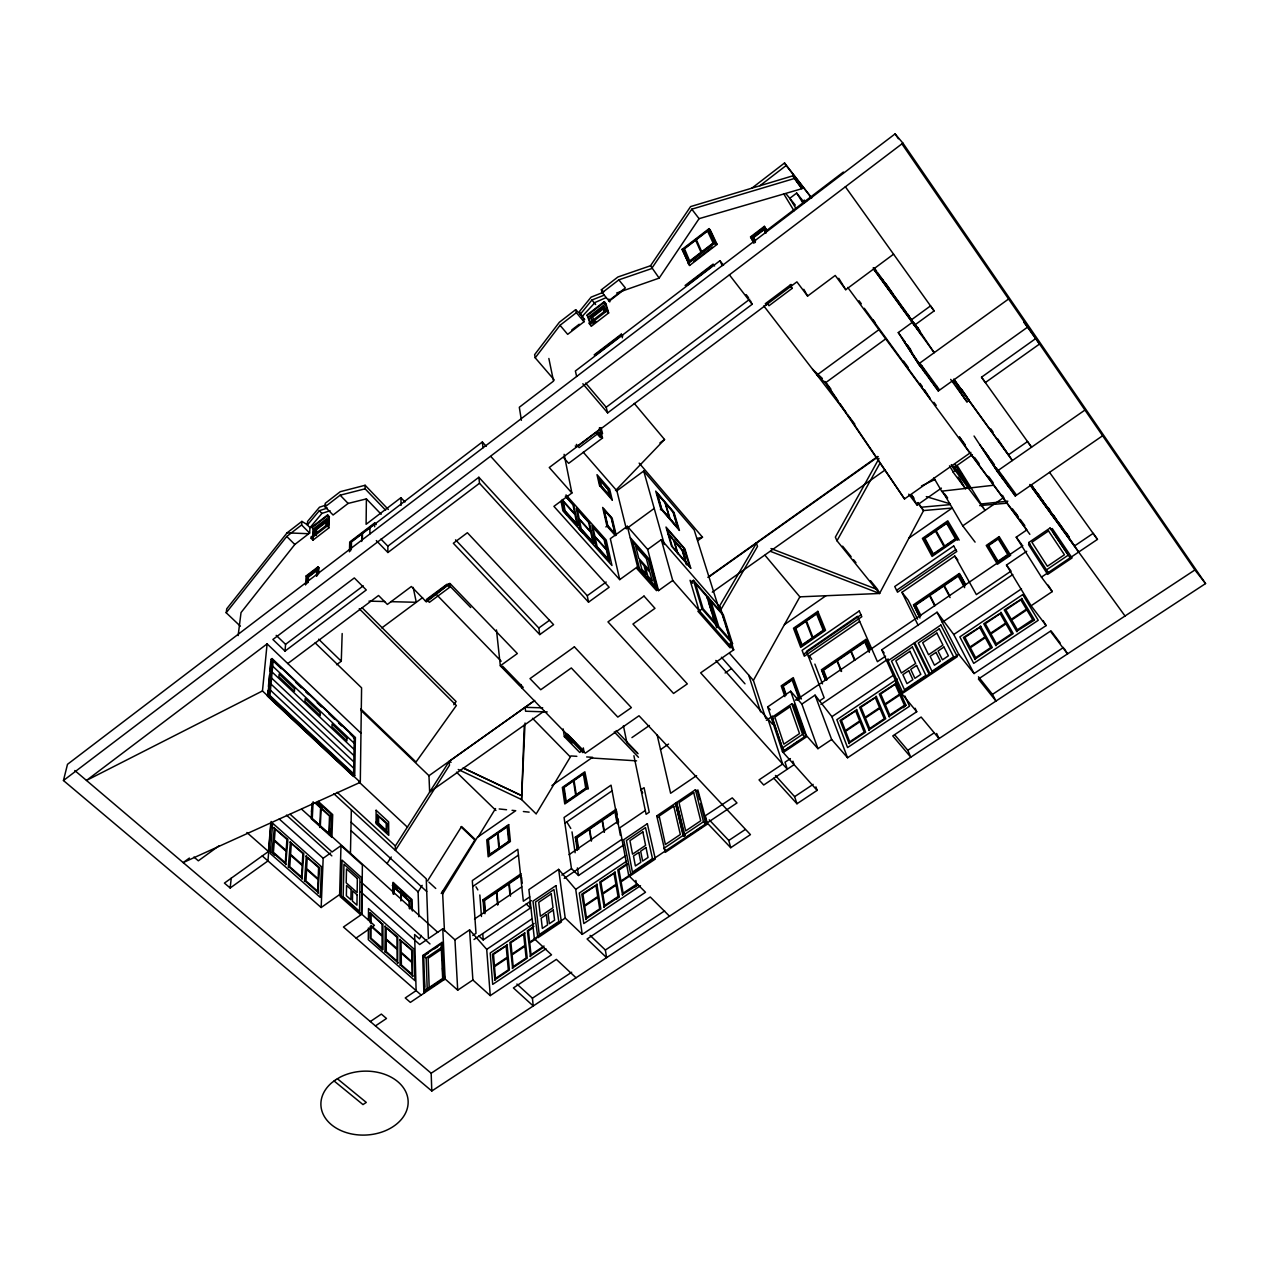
<?xml version="1.0" encoding="UTF-8"?>
<svg xmlns="http://www.w3.org/2000/svg" width="1269" height="1269" viewBox="0 0 1269 1269"><rect width="100%" height="100%" fill="white"/><g stroke="black" fill="none" stroke-linecap="round" stroke-linejoin="round"><path stroke-width="1.5" d="M374.656 526.809L374.672 522.955L349.721 541.99L349.451 551.793M371.087 923.737L371.135 914.299L382.032 923.991L382.08 935.364L371.087 925.624M368.391 928.004L368.311 939.679L414.931 980.636L414.106 949.149L368.518 908.556L368.438 920.231M382.492 949.942L370.151 938.299L370.215 926.481M370.231 922.547L369.787 913.045M369.882 533.979L369.929 527.73M388.33 509.472L365.139 485.266L340.266 491.69L325.261 503.301L325.07 506.839L333.081 515.008L348.118 503.428L366.392 498.891L366.106 524.287L400.925 497.702L404.985 501.969M385.633 510.217L365.107 488.819L365.139 485.266M189.382 858.066L183.18 862.571L360.301 782.307L361.586 687.83L315.14 642.844M361.713 541.466L361.824 534.027L351.497 541.911L351.307 549.382M362.395 539.103L362.474 533.535L482.331 441.993L486.233 446.307M354.289 737.146L353.607 773.757L269.964 695.586L273.2 660.261L354.289 737.146L353.48 737.733M268.06 690.352L267.505 696.158L353.559 776.485L354.717 775.645L355.399 737.575L272.089 658.579L270.963 659.436M350.45 853.339L351.339 809.812M350.625 550.825L350.863 541.895L373.498 524.636M343.153 896.755L343.962 864.252L359.968 878.64L359.555 911.301L343.153 896.755L342.122 897.484M356.081 938.077L374.418 925.387L339.632 894.566L340.98 845.63L332.066 851.975L290.173 814.301M336.586 664.718L341.282 661.228L342.17 633.532M330.352 834.764L330.559 829.069M317.551 801.865L331.732 814.793L330.987 835.525L312.269 818.6L313.126 801.738M328.861 833.701L329.512 816.094L321.12 808.448L320.343 825.992M329.369 834.859L330.051 815.983L315.886 803.071M339.632 894.566L321.168 907.509L323.167 858.272L279.243 819.013M317.964 893.17L319.55 867.599L305.845 856.21M319.725 827.467L320.581 807.956L314.95 802.833M524.287 724.932L521.575 799.565L536.232 814M525.049 722.997L521.575 799.565L458.252 769.49M327.592 514.928L328.877 516.975L328.433 526.08L327.101 524.716L311.286 536.882L311.191 538.342L312.983 540.134L328.814 527.967L329.353 516.721L327.592 514.928L311.936 527L313.221 529.03L312.634 538.23L311.286 536.882M325.927 526.127L326.117 522.209L316.568 529.57L316.219 535.47M311.539 811.938L311.746 808.036M312.031 803.34L311.254 818.664L331.923 837.35L332.7 814.603L318.202 801.358M326.752 525.572L327.037 519.957L314.855 529.332L314.506 534.979M328.814 527.967L327.101 524.716M327.196 526.016L327.037 519.957M304.497 881.336L306.337 855.845M318.582 573.715L318.916 567.782L317.996 566.878L306.162 575.92L305.543 584.961M301.911 879.052L303.799 853.593L289.951 842.077M316.52 576.221L316.964 568.449L307.098 575.967L306.575 583.788M316.964 575.777L317.282 570.273L308.526 576.951L308.161 582.487M317.536 575.19L317.996 566.878M314.95 535.439L314.855 529.332M312.983 540.134L313.697 528.776M288.285 867.076L290.442 841.712M307.621 582.741L308.002 576.872L317.869 569.337L316.964 568.449M285.668 864.776L287.889 839.428L273.866 827.785M238.144 635.579L241.031 612.578L294.805 544.48L309.636 533.059L310.001 527.666L321.929 513.39L330.067 510.741M310.001 527.666L307.352 524.985L307.59 521.416L319.502 507.203L325.974 505.062M240.38 626.204L226.199 612.753L286.746 536.454L301.61 524.969L301.879 521.385L307.368 524.731M274.659 855.084L271.899 852.657L274.374 827.42M271.169 821.471L267.949 860.921L230.165 887.999L224.423 883.097L268.457 851.483L270.82 822.55M285.017 651.092L366.281 589.974L354.321 577.934L272.883 639.497L285.017 651.092L285.573 644.335L363.235 585.834M267.505 696.158L268.679 695.285L272.089 658.579M268.425 686.497L269.504 674.886M269.869 671.031L270.773 661.355M360.301 782.307L262.461 690.955L267.109 643.875L360.967 733.212M230.165 887.999L231.228 878.18M226.199 612.753L226.754 608.771L287.08 532.837L301.879 521.385M63.45 780.514L67.495 764.319L895.073 133.911L902.909 143.111L1205.55 583.581L431.793 1091.007L63.45 780.514L902.909 143.111M765.001 555.283L799.851 596.842L879.56 593.464L923.562 510.566L918.09 502.524M421.371 935.443L419.516 938.901L414.614 934.507L416.105 990.629L405.255 997.957L410.363 1002.383L445.118 978.97L442.77 928.781L428.414 938.584L426.257 878.798L333.874 793.744M770.473 551.365L879.56 593.464L836.985 540.784L880.099 462.979M765.794 718.492L753.389 680.39L799.851 596.842M879.005 458.521L835.351 537.152L836.985 540.784M718.714 607.502L756.451 543.148M719.92 611.293L757.53 546.368L756.229 542.878M536.771 812.953L570.955 755.943L576.84 756.324M427.542 880.908L461.599 826.5L475.209 839.475L441.231 893.503M442.675 893.915L477.35 837.366L515.722 810.717L512.057 810.32M478.254 836.731L495.529 808.559M418.865 916.741L418.12 891.901L422.18 885.35M387.061 863.539L391.233 856.972M451.082 762.336L449.242 761.321L449.448 765.318L395.405 850.389L395.357 845.995L449.226 761.305L534.725 700.472L428.97 775.708L429.652 792.062L544.322 710.973M616.671 292.996L659.15 278.117L699.076 218.665L801.897 188.7L792.76 175.852L690.59 206.593L650.521 265.744L617.908 276.991L601.379 289.776L602.236 292.679L609.786 301.911L608.914 298.976M801.897 188.7L794.442 178.485L691.779 209.179L651.584 268.616L618.828 279.862L602.236 292.679M453.794 704.755L456.094 701.535L362.173 607.788M535.217 357.81L560.026 325.292L576.38 312.65L575.634 309.684L559.343 322.278L534.614 354.654L535.217 357.81L554.252 379.954M560.026 325.292L567.671 334.35L583.994 321.771L583.217 318.789L584.708 319.566L580.314 314.284L591.909 300.023L604.218 295.154M307.352 524.985L319.296 510.709L327.418 508.044M581.725 316.917L595.098 302.45L605.884 297.723M615.528 490.564L664.544 439.486L634.246 403.399M325.07 506.839L340.14 495.196L365.107 488.819M604.266 301.641L587.024 314.934L590.466 324.626L589.197 323.103L606.63 309.699L607.883 311.238L604.266 301.641L605.932 303.656L608.66 312.935L591.211 326.339L589.197 323.103M751.882 188.145L784.543 162.987L811.7 197.98M311.888 527.698L327.561 515.626M587.182 315.505L604.441 302.212M608.819 300.721L625.379 287.952L618.828 279.862M313.221 529.03L328.877 516.975M588.435 317.012L605.678 303.719M571.78 329.956L579.251 324.214M609.501 300.912L623.872 289.84M759.893 185.734L786.161 165.509L784.543 162.987M591.988 321.565L590.735 316.901L604.139 306.575L605.9 311.698M315.299 529.792L327.481 520.417M592.417 322.088L591.148 317.409L604.552 307.082M682.135 249.374L709.085 228.626L710.513 230.482L717.096 244.409L689.59 265.475L682.135 249.374L689.59 265.475M311.191 538.342L327.037 526.159M589.514 324.309L606.979 310.889L606.63 309.699M592.829 323.643L595.843 321.327M714.035 242.839L689.13 261.937L683.642 248.978L708.086 230.165L715.494 244.727M688.131 263.619L715.653 242.522L709.085 228.626M693.699 261.43L712.369 247.106M807.052 200.534L804.324 202.628L796.678 193.062L789.762 198.345L795.949 208.433M594.146 354.908L621.302 334.175L622.825 336.015M685.101 285.493L713.115 264.111L714.59 266.014M595.589 354.622L620.224 335.809M686.656 285.128L712.068 265.729M596.398 354.511L607.645 345.929M608.359 345.39L619.637 336.777M687.544 284.97L699.14 276.119M699.869 275.563L711.512 266.68M753.945 243.347L750.55 236.875L764.366 226.342L766.952 230.641M723.536 265.332L719.951 260.716L575.38 371.008L576.649 376.465M754.563 241.411L752.025 236.589L763.526 227.801L766.095 232.1M310.033 574.556L318.916 567.782M755.975 234.448L763.652 228.61M755.388 242.506L752.85 237.668L764.35 228.896M802.389 201.628L804.403 200.09M765.001 231.767L843.393 172.045M478.857 477.271L479.492 483.267L387.902 552.507L387.838 546.178L478.857 477.271L587.261 595.7L588.53 602.156L609.152 587.261L490.849 456.491M267.109 643.875L86.482 780.435L262.461 690.955M750.534 300.912L752.152 304.29L607.645 412.885L606.185 407.254L749.725 299.23M598.825 430.032L576.221 446.974L575.285 445.911M287.777 663.544L378.543 595.494L387.378 604.425L411.362 586.5L426.368 601.918L448.925 584.295M600.84 431.381L579.172 447.608L576.348 444.372M790.238 285.017L792.094 288.412L768.982 305.734L767.174 303.386M600.269 435.029L602.474 433.363L601.046 427.605M599.951 427.748L602.505 438.027L568.655 463.344L563.468 457.443M658.548 590.624L647.698 549.461L661.292 539.626L672.729 580.472L658.548 590.624L637.45 566.846L619.732 579.632L553.918 506.363L571.891 493.007L549.255 467.515L796.9 281.861L807.592 296.074L835.224 275.452L845.757 289.697L893.582 254.181M381.81 627.917L422.593 597.604M425.416 600.951L448.036 584.152L470.736 607.534M425.892 601.395L450.019 583.502L517.34 653.535L500.335 665.813L575.983 743.634M449.718 587.261L429.382 602.347L426.511 599.396L446.862 584.295L449.718 587.261L449.464 583.439M877.022 273.247L877.688 272.756L879.956 275.96M600.094 486.154L598.936 478.54L608.771 489.786L610.516 497.051L600.618 485.757M659.896 442.929L664.544 439.486M626.331 528.903L616.877 490.802L643.716 471.021L694.191 529.998L718.254 606.439M890.204 290.046L889.553 290.538L880.734 277.356M891.933 293.821L892.583 293.329L885.794 283.463M579.87 528.967L576.316 508.06L589.435 522.796L593.829 543.449L580.456 528.523M605.868 526.921L606.963 526.127L602.664 507.441L612.181 518.228L616.195 535.169M904.94 310.397L904.289 310.873L894.55 296.454M878.878 329.718L816.998 375.021L825.373 382.889L904.527 498.923L970.864 452.383M595.78 546.717L591.925 525.588L604.885 540.15L609.58 561.025L596.367 546.289M647.698 549.461L627.314 526.286L610.326 538.691L619.732 579.632M825.373 382.889L886.19 338.522M627.822 527.698L654.201 508.441M1035.361 338.839L981.524 377.194L985.347 382.556L1039.549 344.026L1023.686 321.882L1027.827 326.974L938.33 390.979L918.55 363.981L898.278 332.573L913.283 321.644M660.372 509.726L661.419 508.964L656.771 492.816L673.379 512.184L678.28 528.538L661.419 508.964M934.127 310.921L914.346 325.324L910.904 320.2L930.558 305.877L934.127 310.921L845.328 186.702M355.399 737.575L354.59 738.161L350.276 734.085M917.392 327.37L918.835 330.955L912.348 321.374M218.871 845.915L198.345 860.81L193.951 857.051M539.769 634.611L453.334 543.259L467.389 532.726L553.57 624.649L539.769 634.611L538.802 628.012L549.461 620.303M587.261 595.7L606.185 582.027M918.55 363.981L1008.585 299.008M501.556 667.066L502.683 666.257L523.209 687.386L522.082 688.179M638.37 569.733L639.544 568.877L632.771 541.879L648.411 559.629L655.55 586.913L639.544 568.877M922.214 366.202L920.913 367.138L906.209 344.359L911.808 352.195M686.608 564.245L682.421 550.159L684.308 548.795L667.161 528.967L672.173 546.352L689.59 566.386L684.308 548.795M697.68 540.673L702.503 537.215L639.148 463.122M330.051 815.983L331.732 814.793M937.045 386.458L935.745 387.378L931.462 380.763M521.115 684.578L519.989 685.387L503.492 668.414M937.918 390.424L939.219 389.504L920.771 364.298L919.47 365.234L903.354 340.282L910.127 349.514M691.161 581.963L693.445 580.33L708.039 597.064L716.636 627.758L717.794 626.934L708.848 598L707.721 598.794M708.07 577.141L877.736 456.443M377.067 814.714L387.267 823.422L386.871 832.654M708.276 577.379L878.021 456.824M323.167 858.272L330.575 853.022M950.687 379.399L966.978 401.845L969.183 400.274L954.066 379.415M377.527 814.381L377.527 823.264L375.64 822.28M706.912 597.873L708.039 597.064M712.29 592.179L885.112 469.974M699.679 610.643L702.027 608.993L693.445 580.33M718.841 608.327L720.253 607.328L661.292 539.626M565.847 735.005L566.942 734.228L583.962 751.74L582.868 752.501L565.847 735.005L565.514 732.879M581.9 750.867L579.679 752.422L564.356 736.686L567.687 734.354L582.994 750.106M957.825 466.564L985.061 510.408L953.384 468.007L972.403 454.667M954.066 466.056L956.065 469.292L954.938 470.085L952.956 466.833M908.731 494.18L917.138 505.094L941.408 488.121M729.056 646.159L732.53 643.732L723.251 614.529L708.848 598M725.519 623.951L733.704 649.823L700.647 672.84L787.319 769.204L785.019 762.209L790.413 758.592M968.818 486.281L956.398 469.657L953.003 472.036L965.423 488.628L968.818 486.281L955.367 464.438M968.739 488.549L969.849 487.772L956.683 466.389M1084.947 410.061L997.085 471.164L1015.279 495.989L1102.618 435.759M551.888 785.574L592.56 757.323L586.659 756.943M784.416 624.602L825.96 595.732M908.953 538.088L952.226 508.028L923.562 510.566L917.55 502.746M631.93 737.606L649.411 725.487M725.122 672.982L731.483 668.557M409.776 908.826L409.601 901.069L411.235 899.927L393.961 884.255L394.072 893.915M382.397 924.26L370.278 912.712M975.084 542.117L962.727 525.842L1003.906 497.4M384.793 926.386L397.752 937.141L397.625 963.25M586.389 788.176L565.72 802.452L563.499 787.351L583.914 773.202L587.119 788.921M587.595 788.223L564.768 803.975L562.341 787.414L584.866 771.79L588.324 788.969M1014.819 495.37L1016.088 494.498L998.925 471.069L997.656 471.941L974.053 436.013M956.334 538.675L932.889 554.823L924.038 538.421L947.071 522.463L957.508 540.213M957.968 538.579L932.081 556.425L922.404 538.405L947.784 520.813L959.158 540.118M660.53 749.614L668.589 744.062M803.578 654.249L860.969 614.799M896.58 590.307L955.763 549.62M472.734 886.508L518.45 855.116M564.895 823.216L612.102 790.793M808.448 656.549L859.668 621.366M918.233 625.474L901.942 592.337L954.78 556.06L957.857 560.073M399.64 939.583L412.457 950.227L412.599 976.416M384.935 952.083L385.284 926.053M1030.951 484.774L1043.007 502.27L1038.058 493.689M919.962 618.003L913.506 604.79L959.269 573.525L959.935 574.381M484.076 913.363L483.092 899.689L521.115 873.706M577.268 850.42L575.349 837.143L616.258 809.194M920.723 601.173L923.991 598.936M932.16 593.353L937.061 590.006M948.498 582.201L951.766 579.965M520.242 875.436L483.933 900.244L484.98 913.712M825.453 680.041L821.519 669.699L865.902 639.386L870.264 649.538L865.775 639.481M426.955 939.583L419.69 944.548L360.713 891.837M773.804 778.246L796.964 803.753L817.125 790.381L782.45 751.645L767.666 706.912L790.65 691.208L801.865 704.089L817.934 748.678L831.639 739.478L815.047 695.142L801.865 704.089M1026.732 551.285L1006.476 565.054L1031.11 605.757L1052.239 591.592L1041.452 577.125L1016.231 537.168L1026.875 529.887L966.597 448.163L959.396 436.869L965.217 444.769M521.337 875.34L509.266 883.573L510.487 896.152M577.982 848.85L576.285 837.651L615.417 810.923L617.813 823.803M400.036 965.376L400.132 939.25M1053.27 514.897L1066.372 534.519M796.202 699.33L799.121 697.331L792.57 679.137L782.497 686.037L785.685 695.174M1008.681 554.632L997.72 562.104L987.774 545.48L998.544 538.104L1009.347 555.536M474.511 919.026L521.781 886.841M569.067 854.64L617.971 821.344M766.381 720.3L772.567 716.081M795.726 700.314L1022.846 545.686M783.956 749.709L782.402 747.964L772.202 717.159L791.824 703.803L794.093 706.389L803.61 733.387M1048.432 572.874L1028.715 542.545L1050.05 528.031L1051.446 529.95M424.703 992.739L423.862 991.993L422.704 955.541L442.04 942.375L444.531 979.367L442.04 942.375M797.614 700.25L800.707 698.156L793.284 677.614L781.196 685.894L784.924 696.618M441.104 943.866L442.659 978.447L424.829 990.47L423.703 955.716L441.104 943.866L441.929 944.596M428.256 953.051L423.513 956.271L422.704 955.541M434.569 948.752L437.71 946.611M442.849 943.105L443.071 956.747M427.209 988.837L426.162 957.905L441.993 947.15M469.593 929.891L472.877 980.001L457.712 990.169L454.952 939.837L469.593 929.891L486.709 949.371L490.262 995.626L551.523 954.827L534.376 938.774L528.903 889.569L558.646 869.36L575.714 889.363L582.249 934.381L645.509 892.266L628.71 875.531L619.827 827.785L645.318 810.479M696.586 775.629L670.619 793.268L657.136 734.973M831.639 739.478L847.565 757.752L916.726 711.735L901.101 692.922L881.749 649.807L937.045 612.229L953.765 634.5L974.069 673.553L1046.116 625.585L1043.118 620.652M472.798 935.507L476.002 933.334L472.306 880.591L517.831 849.294L523.336 901.228L529.76 896.882M561.834 875.134L571.462 868.599L564.071 817.49L611.055 785.162L620.382 835.43M819.314 701.091L824.168 697.807L806.465 651.346L857.432 616.29L877.418 661.688L885.572 656.168M473.987 939.52L531.394 900.625M564.213 878.402L621.636 839.507M820.948 704.501L888.189 658.96M942.296 622.302L1012.805 574.54M697.839 789.889L707.119 824.295L665.273 852.34L656.755 815.919L675.505 803.214L683.817 836.287L684.895 835.573L676.551 802.516L695.428 789.73L696.982 791.364M676.266 804.023L677.313 803.309M478.889 935.983L483.203 939.932L530.474 907.985L529.823 902.211M571.462 868.599L578.505 875.499L624.094 844.662M370.31 1021.545L381.35 1014.09L386.49 1018.484L375.45 1025.907M782.402 747.964L802.563 734.354L791.824 703.803M1046.291 569.971L1068.26 555.156L1070.386 558.09M486.709 949.371L531.568 919.121M575.714 889.363L625.585 855.734M847.565 757.752L831.893 716.668L893.662 675.029M953.765 634.5L1021.497 588.832M423.862 991.993L443.706 978.621M432.301 986.679L436.917 983.57M782.45 751.645L806.37 735.544L790.65 691.208M1041.452 577.125L1097.447 539.388L1093.164 533.361L1074.526 545.956L1029.936 484.441M786.272 749.519L789.381 747.425M794.029 744.3L798.677 741.159M534.154 923.435L490.199 953.003L492.689 984.379L545.987 948.8M626.553 861.239L579.298 893.043L583.819 923.562L640.496 885.73M897.246 679.026L836.842 719.697L847.565 747.552L909.508 706.214L904.908 696.015M494.926 980.366L492.451 954.225L507.457 944.77M512.66 968.533L509.852 942.518L524.938 933.016M530.49 956.62L527.365 930.748L533.932 926.322M585.929 919.597L581.789 894.137L597.239 884.398M604.218 907.383L599.729 882.066L615.275 872.263M622.619 895.105L617.781 869.915L626.934 863.777M849.262 743.745L840.03 720.443L856.813 709.831M869.233 730.421L859.589 707.277L876.482 696.602M889.331 716.985L879.29 694.032L896.279 683.277M975.179 659.658L963.377 637.482L980.826 626.442M995.991 645.762L983.745 623.777L1001.304 612.657M1016.929 631.788L1004.239 609.992L1021.91 598.794M533.25 927.671L528.443 930.891L529.665 942.185L534.503 938.949M627.758 864.11L618.971 870.026L620.938 881.003L629.805 875.055M675.505 803.214L683.039 835.478L663.782 848.39L666.162 850.833M684.895 835.573L684.102 834.764L703.486 821.757L695.428 789.73M558.17 921.928L539.214 934.634L535.47 902.037L553.966 889.521L558.979 922.706M651.98 859.018L632.422 872.136L626.426 840.506L645.509 827.594L652.774 859.827M534.376 938.774L565.213 918.09L558.646 869.36M628.71 875.531L736.972 802.944L732.261 797.884L705.342 815.745L707.166 822.931L730.722 847.708L750.439 834.621L639.005 715.764L585.263 753.183L582.519 750.36L582.868 752.501M901.101 692.922L958.714 654.296L937.045 612.229M688.385 835.938L691.557 833.812M696.316 830.624L701.091 827.42M536.2 938.695L529.76 943.01L531.013 954.716L544.02 946.039M629.947 875.864L621.08 881.812L623.127 893.186L636.546 884.223L635.832 880.448M494.529 980.001L509.392 970.055L507.061 944.406M512.248 968.152L527.222 958.158L524.541 932.636M530.077 956.239L543.64 947.197M585.532 919.216L600.871 908.969L596.842 884.017M603.822 907.002L619.256 896.691L614.878 871.882M622.222 894.708L638.148 884.715L635.039 886.793M848.882 743.317L865.648 732.134L856.448 709.403M868.853 729.976L885.73 718.714L876.118 696.173M888.966 716.557L905.939 705.215L895.93 682.849M974.83 659.198L992.279 647.539L980.461 625.982M995.626 645.302L1013.201 633.564L1000.955 612.213M1016.58 631.312L1034.616 619.97M616.56 899.134L619.256 896.691M903.227 707.721L905.939 705.215M730.722 847.708L728.787 840.459L745.125 829.593M796.964 803.753L794.632 796.662L813.128 784.369M576.031 977.78L556.377 959.38L513.406 987.932L533.234 1005.968L532.425 998.195L571.7 972.244M669.493 916.186L650.251 897.009L587.087 938.981L606.598 957.635L605.376 950.021L664.623 910.888M936.649 733.466L939.012 738.574L921.135 717.048L892.757 735.909L910.777 757.181L907.795 750.296L934.206 732.847M1064.548 649.046L1067.53 653.9L1050.367 631.201L978.415 679.01L995.975 701.043L992.469 694.381L1063.565 647.428M431.793 1091.007L431.174 1073.241L1194.89 569.971L1205.55 583.581M921.516 485.932L935.015 479.46M603.362 292.267L591.1 297.136L579.552 311.333L580.314 314.284M696.903 538.532L702.503 537.215M933.873 477.874L941.646 491.182L993.357 485.281M981.016 503.983L1007.872 501.176M921.691 507.188L950.243 504.618M979.716 505.601L1007.205 503.158M368.978 601.141L384.745 601.522M390.662 601.665L416.295 602.283L413.171 587.388M547.209 711.925L525.572 711.227L525.096 707.325L542.735 707.848M287.08 532.837L308.319 533.71M591.608 757.99L636.578 760.861M499.193 808.956L506.537 809.733M523.383 811.525L529.125 812.144M926.307 496.623L950.307 503.872M770.965 548.557L877.799 589.704L870.518 580.694M463.328 768.126L521.099 795.362L463.248 767.951M334.096 1080.982L362.982 1104.585L366.281 1102.412L337.395 1078.761M74.792 770.521L431.174 1073.241M262.255 855.925L321.168 907.509M421.197 995.086L343.455 927.02L361.839 914.251L362.379 864.998L340.98 845.63M272.407 852.292L286.175 864.411M288.793 866.711L302.419 878.703M305.004 880.972L318.471 892.821M385.427 951.734L398.133 962.917M400.544 965.043L413.091 976.083M246.868 832.512L268.457 851.483M445.118 978.97L457.712 990.169M442.659 978.447L443.5 979.192M423.703 955.716L426.162 957.905M472.877 980.001L490.262 995.626M286.445 815.126L331.843 855.877M361.142 882.161L429.985 943.946M301.641 809.194L437.757 932.303M442.77 928.781L454.952 939.837M394.342 886.159L397.26 888.823M400.195 891.472L406.064 896.802M392.311 885.397L409.601 901.069M351.259 830.862L418.12 891.901M516.911 984.046L532.425 998.195M316.536 802.563L322.342 807.861M351.085 822.264L426.717 891.536M428.922 882.161L435.759 888.459M337.142 792.3L395.357 845.995M377.527 823.264L387.331 832.321M483.092 899.689L484.123 904.305M268.679 695.285L354.717 775.645M353.877 776.247L267.838 695.92L271.265 659.198L281.321 668.715M358.778 781.783L407.571 827.34M271.011 684.102L353.829 761.86M270.456 690.225L353.702 768.189M271.566 678.043L353.94 755.578M812.557 369.231L822.36 378.495M272.121 672.047L354.067 749.376M575.634 309.684L582.725 316.409M295.693 682.341L301.435 687.782M305.75 691.875L308.621 694.587M317.234 702.756L321.549 706.849M328.734 713.654L334.477 719.095M338.791 723.187L341.662 725.916M526.191 903.94L530.474 907.985M272.661 666.13L354.178 743.222M461.028 826.896L474.654 839.856M276.198 635.357L285.573 644.335M565.213 918.09L582.249 934.381M360.793 708.974L416.01 762.034L456.364 705.501L359.254 608.723M361.157 710.592L428.97 775.708M590.117 935.396L605.376 950.021M456.491 772.171L495.941 810.479M318.63 639.211L341.282 661.228M601.379 289.776L603.647 292.013M307.098 575.967L308.002 576.872M306.162 575.92L307.066 576.824M575.349 837.143L576.649 841.664L576.078 837.873M286.746 536.454L294.805 544.48M637.974 753.77L626.902 742.73L623.412 725.709M301.61 524.969L309.636 533.059M319.296 510.709L321.929 513.39M532.504 718.302L569.924 756.514M380.954 539.087L387.838 546.178M376.322 540.594L387.902 552.507M565.704 736.099L572.303 742.888M374.672 522.955L376.274 524.605M656.755 815.919L658.325 817.537M340.14 495.196L348.118 503.428M436.631 594.685L501.16 661.212M683.039 835.478L683.817 836.287M366.392 498.891L381.176 514.262M703.486 821.757L705.85 824.231L700.599 803.483M616.147 730.579L637.577 753.104M614.275 731.896L638.466 757.276M709.244 819.853L728.787 840.459M455.555 539.848L538.802 628.012M479.492 483.267L588.53 602.156M775.438 775.47L794.632 796.662M563.753 510.979L567.449 515.103M578.807 528.586L582.677 532.901M563.23 500.938L574.825 513.913L573.017 504.872L565.355 496.274M715.843 660.451L772.44 724.076M566.022 494.926L606.217 540.071L611.959 565.514L562.865 510.757L561.088 501.318M566.545 497.099L573.794 505.236L577.887 525.652L564.34 510.535L562.246 499.51M721.427 657.247L744.998 683.832M772.202 717.159L773.725 718.888M767.666 706.912L770.188 709.736M606.963 526.127L615.433 535.677M806.37 735.544L817.934 748.678M630.36 537.739L649.776 559.772L657.675 589.799L656.501 590.64L636.578 568.226L637.752 567.37L627.314 526.286M802.563 734.354L804.118 736.115M729.501 653.297L753.389 680.39M702.027 608.993L716.969 625.998M717.794 626.934L732.53 643.732M672.729 580.472L733.704 649.823M692.668 583.248L690.066 580.282L699.045 610.405L697.887 611.23L730.087 647.809L731.245 647.016L730.103 643.399M800.707 698.156L801.421 698.965M799.121 697.331L799.835 698.156M583.232 452.176L616.877 490.802M669.16 534.265L671.682 537.168M674.204 540.086L680.517 547.367M667.7 533.17L682.421 550.159M668.144 534.011L673.76 540.499L677.519 553.332M597.366 432.063L602.505 438.027M596.271 432.872L600.142 437.377L601.236 436.568L600.316 432.84M599.396 427.827L600.332 428.906M598.968 429.192L602.474 433.363M582.852 383.761L607.645 412.885M585.643 383.095L606.185 407.254M894.629 734.735L907.795 750.296M576.38 312.65L583.994 321.771M591.909 300.023L595.621 304.528M606.979 310.889L608.66 312.935M786.082 193.84L795.298 205.102M842.616 546.162L851.118 556.679M853.545 559.677L855.972 562.675M941.646 491.182L947.34 498.273M913.506 604.79L914.188 605.63M901.942 592.337L908.207 600.174L917.582 619.161M978.462 676.805L992.469 694.381M659.15 278.117L650.521 265.744M958.714 654.296L974.069 673.553M786.161 165.509L811.161 197.425M815.047 695.142L831.893 716.668M746.156 294.598L748.536 297.692M729.405 274.865L752.152 304.29M766.175 304.893L765.286 303.735L790.999 284.446L791.888 285.62M826.151 382.921L830.909 389.123M691.779 209.179L699.076 218.665M913.95 498.067L911.539 494.942L917.138 505.094M715.653 242.522L717.096 244.409M763.795 305.908L846.582 413.44M854.846 424.179L847.66 414.852L904.527 498.923M881.749 649.807L884.144 652.932M790.301 286.048L792.094 288.412M1051.033 630.836L1060.138 642.891M752.025 236.589L752.85 237.668M1031.11 605.757L1046.116 625.585M750.55 236.875L753.088 241.205M944.374 493.625L947.657 497.956M1006.476 565.054L1011.028 571.098L976.369 594.606L954.78 556.06M956.065 469.292L969.849 487.772M1016.231 537.168L1022.053 545.004M1028.715 542.545L1030.127 544.464M859.018 300.705L861.334 303.846M873.04 319.725L875.388 322.913M903.544 361.094L908.239 367.471M919.962 383.381L922.309 386.553M933.905 402.289L936.221 405.445M974.544 457.427L979.208 463.74M988.535 476.398L993.183 482.712M1012.44 508.837L1014.803 512.026M1017.516 515.658L1015.248 512.565L1018.499 517.149M1020.213 519.386L1024.813 525.62M847.74 287.428L1029.857 534.328M979.874 444.784L988.868 457.078M991.073 460.108L994.468 464.74M991.787 461.456L982.714 448.861L998.941 473.623M999.94 473.686L1003.033 478.08M898.278 332.573L905.067 341.853M907.319 344.946L910.714 349.578M880.496 276.658L895.311 297.12M895.962 297.993L906.669 312.84M907.287 313.633L909.508 316.695M913.648 322.469L919.486 330.479M1031.776 485.615L1043.721 502.032M1045.656 504.808L1056.442 519.592M1059.567 523.859L1069.164 537.152L1065.96 532.488M882.923 280.719L873.611 267.918L888.348 288.824M886.952 286.286L897.913 301.451M901.894 306.939L911.983 320.819L907.335 313.84M1031.142 485.297L1033.648 488.787M1046.37 506.331L1031.792 485.757M1049.384 510.471L1058.933 523.669M903.084 309.16L881.876 278.799M917.63 329.242L902.925 308.494M1030.38 484.821L1040.945 499.431M1043.007 502.27L1053.73 517.086L1041.944 499.859M873.802 268.996L921.881 335.286L911.094 319.249M953.669 379.209L1008.474 454.825L1027.525 441.549L1031.538 447.196L981.524 377.194M873.564 269.044L934.19 352.703L918.788 329.813M953.876 379.859L1012.361 460.536L997.482 438.646M1030.46 485.519L1125.032 616.004M952.48 380.637L955.065 384.142M1049.542 472.369L1097.447 539.388M895.073 133.911L898.42 138.765M901.751 143.619L1194.89 569.971M1048.131 507.537L1050.209 510.566M1058.346 522.289L1062.661 528.602M1065.897 533.329L1078.682 552.047M1054.46 517.117L1069.434 538.881M1044.339 503.127L1056.046 520.242M824.85 381.414L837.889 400.512M840.062 403.701L846.582 413.25M1037.154 493.625L1043.292 502.635M990.899 428.938L993.088 432.174M961.823 389.52L966.661 396.626M917.582 327.481L919.676 330.59M956.144 385.76L966.978 401.845M1052.207 528.507L1072.067 557.932L1047.655 574.381L1028.54 544.607M956.858 386.918L965.535 399.814M898.42 301.863L901.498 306.463M1053.222 532.504L1067.166 553.3M1050.05 528.031L1068.26 555.156M874.325 267.949L876.593 271.138M873.231 267.775L876.514 272.692M809.606 656.121L811.716 659.309M1002.462 476.478L1005.667 481.348M1006.301 482.394L1015.279 495.989M996.228 467.674L999.242 472.258M1004.065 479.666L1008.205 485.964L1000.273 474.495M986.061 453.636L1003.097 479L994.15 465.961M927.591 374.482L938.33 390.979M922.642 367.582L931.192 380.859L926.481 373.594M909.619 349.213L925.704 373.372L916.948 360.555M1002.51 495.37L1003.033 496.179M792.76 175.852L794.442 178.485M924.466 389.71L930.367 399.021L864.284 308.288M1048.162 585.136L1052.239 591.592M796.678 193.062L802.976 203.088M838.761 278.292L845.757 289.697M951.322 464.628L953.384 468.007M566.942 822.169L570.78 828.435M959.253 478.54L965.423 488.628M958.127 477.096L962.965 485.028M949.498 465.834L953.32 472.131M783.814 193.967L794.013 210.765M1021.561 598.333L1034.267 619.494M476.002 886.809L477.858 889.918M943.168 492.404L962.727 525.842M803.816 289.3L807.592 296.074M960.157 574.667L965.519 584.327M964.773 586.326L958.618 575.19L914.838 605.091L920.501 616.464M964.63 587.658L958.254 576.126L944.31 585.659L949.624 595.605M764.366 226.342L767.015 231.132M763.526 227.801L766.159 232.592M765.794 233.195L763.906 229.768L753.675 237.557L755.515 241.031M959.269 573.525L965.439 584.835M642.685 792.855L640.988 789.762L644.065 787.668L649.236 812.176L646.111 814.301L633.897 755.721M950.069 597.572L943.866 585.961L929.987 595.447L935.158 605.456M934.714 605.773L929.543 595.748L915.726 605.186L920.755 615.275M914.283 605.995L919.2 615.877M878.386 590.957L879.56 593.464M719.951 260.716L722.22 265.586M915.139 708.245L916.726 711.735M869.566 651.06L865.188 641.067L822.724 670.064L826.69 680.247M869.328 652.361L864.808 642.019L851.277 651.267L854.925 659.928M854.497 660.229L850.849 651.552L837.381 660.752L841.617 671.222M841.188 671.507L836.953 661.038L823.549 670.191L826.96 678.963M821.519 669.699L825.516 679.994M814.872 664.084L822.486 683.88M798.36 697.189L792.189 680.041L783.243 686.18L786.257 694.777M794.172 704.073L806.275 736.988L783.861 752.073L772.393 718.888M815.904 786.859L817.125 790.381M792.919 761.178L794.093 764.652L763.716 785.019L759.036 779.896L782.672 764.033L767.935 719.015M748.678 675.045L760.591 711.909M720.253 607.328L724.345 620.255M708.848 602.41L711.623 611.468M712.734 615.084L715.526 624.126M621.302 334.175L622.397 337.808M683.039 550.286L685.657 559.074M686.466 564.848L682.072 550.096L674.251 541.07L678.011 553.903M604.139 306.575L605.487 311.191M604.218 312.079L603.298 308.843L592.782 316.949L593.67 320.2M643.716 471.021L664.369 544.528M588.705 316.933L590.704 324.452M697.744 792.173L699.647 799.724M676.551 802.516L684.102 834.764M548.858 358.477L553.522 381.112L519.307 407.254L521.4 420.309M564.118 454.35L571.891 493.007M617.083 823.327L614.957 811.89L602.489 820.409L604.488 831.893M616.591 811.065L617.257 814.809M617.94 818.537L618.606 822.28M604.092 832.163L602.093 820.678L589.688 829.149L591.56 840.697M583.312 747.885L583.962 751.74M591.164 840.966L589.292 829.418L576.935 837.857L578.696 849.453M563.15 728.914L564.356 736.686M572.018 831.893L575.127 852.752M577.379 867.917L578.505 875.499M482.331 441.993L482.997 447.814M496.465 629.932L500.335 665.813M521.559 877.307L522.178 883.208M509.932 894.613L508.885 883.843L496.877 892.044L497.971 904.67M497.591 904.924L496.48 892.313L484.52 900.482L485.361 911.348M479.841 894.978L481.459 916.488M482.775 934.079L483.203 939.932M442.532 890.933L444.451 930.907M443.769 972.006L444.118 979.652M442.215 960.443L441.707 949.038L428.145 958.254L429.239 988.757M442.564 968.025L443.071 979.414M424.02 971.626L424.512 986.981M412.377 911.015L412.092 899.658L393.041 882.352L393.184 894.01M411.235 899.927L411.473 909.635M400.925 497.702L401.099 505.332M409.284 908.541L409.11 901.228L401.242 894.09L401.337 899.562M400.877 900.942L400.75 893.63L392.819 886.46L392.867 890.092M393.453 882.732L393.58 894.026M382.889 923.927L382.984 949.593M376.116 810.288L376.1 823.66L388.758 835.351L388.631 821.915L376.116 810.288M371.087 926.465L371.024 938.219L382.112 947.975L382.08 936.189L371.087 926.465M361.935 877.989L361.522 913.886L360.491 914.6L340.092 896.533L341.123 895.803L342.059 860.128L361.935 877.989M357.112 894.867L356.954 905.13L352.433 901.117L352.623 890.87L357.112 894.867M357.35 878.64L357.144 892.583L346.199 882.812L346.516 868.916L357.35 878.64M351.085 889.49L350.894 899.737L346.358 895.708L346.58 885.476L351.085 889.49M346.96 738.193L346.897 740.89L331.986 726.804L332.081 724.123L346.96 738.193M321.501 866.695L320.216 897.405L270.234 853.482L272.676 823.232L321.501 866.695M318.091 879.607L317.583 891.187L305.972 880.956L306.575 869.408L318.091 879.607M318.614 867.615L318.138 878.782L306.622 868.583L307.209 857.463L318.614 867.615M320.327 713.004L320.2 715.684L304.988 701.329L305.147 698.664L320.327 713.004M302.196 865.521L301.546 877.053L289.776 866.711L290.538 855.211L302.196 865.521M302.863 853.593L302.228 864.712L290.585 854.402L291.315 843.33L302.863 853.593M286.096 851.293L285.303 862.761L273.406 852.292L274.31 840.871L286.096 851.293M286.921 839.428L286.159 850.484L274.374 840.062L275.23 829.038L286.921 839.428M294.614 688.702L294.424 691.351L278.926 676.71L279.148 674.093L294.614 688.702M695.65 240.222L684.499 248.803L689.67 261.017L701.027 252.309L695.65 240.222M707.547 231.069L696.348 239.682L701.741 251.77L713.146 243.029L707.547 231.069M335.65 1079.792L331.59 1082.885A43.669 31.963 -2.8 0 0 352.449 1134.121A43.669 31.963 -2.8 0 0 407.635 1097.209A43.669 31.963 -2.8 0 0 340.219 1077.111L335.65 1079.792M644.017 596.081L607.962 621.889L673.553 693.461L687.306 683.896L632.945 624.047L654.978 608.343L644.017 596.081M574.381 646.841L529.998 678.629L540.737 689.749L571.32 667.954L617.813 717.096L631.375 707.626L574.381 646.841M508.695 824.596L486.757 839.808L488.168 856.829L510.408 841.49L508.695 824.596M507.727 825.992L487.835 839.792L489.136 855.306L509.281 841.41L507.727 825.992M817.839 611.341L793.49 628.218L800.739 647.428L825.548 630.328L817.839 611.341M497.527 833.543L488.438 839.84L489.675 854.449L498.86 848.12L497.527 833.543M507.203 826.833L498.098 833.146L499.431 847.724L508.647 841.363L507.203 826.833M573.461 780.927L564.134 787.383L566.244 801.596L575.666 795.092L573.461 780.927M583.391 774.027L574.048 780.514L576.269 794.68L585.723 788.16L583.391 774.027M817.046 613.022L794.965 628.329L801.596 645.81L824.057 630.344L817.046 613.022M935.459 531.14L924.942 538.421L933.302 553.887L943.993 546.527L935.459 531.14M946.658 523.383L936.11 530.68L944.659 546.051L955.383 538.659L946.658 523.383M805.863 621.398L795.79 628.377L802.04 644.858L812.271 637.799L805.863 621.398M816.617 613.958L806.497 620.953L812.921 637.355L823.2 630.281L816.617 613.958M859.272 610.96L802.087 650.315L804.324 656.232L861.825 616.718L859.272 610.96M953.685 545.956L894.74 586.532L897.516 592.211L956.794 551.46L953.685 545.956M999.163 536.613L986.235 545.464L997.45 564.229L1010.632 555.267L999.163 536.613M998.227 538.992L988.662 545.543L998.037 561.184L1007.76 554.553L998.227 538.992M790.143 706.754L774.851 717.144L783.861 744.142L799.518 733.577L790.143 706.754M1048.527 530.934L1031.919 542.244L1047.385 566.275L1064.437 554.759L1048.527 530.934M555.917 885.635L532.964 901.164L537.834 937.775L561.406 921.976L555.917 885.635M647.349 823.724L623.682 839.745L631.01 875.34L655.327 859.034L647.349 823.724M913.918 643.24L888.078 660.737L902.957 693.064L929.59 675.235L913.918 643.24M940.852 625.014L914.775 642.669L930.463 674.648L957.318 656.644L940.852 625.014M673.776 806.18L659.166 816.062L665.384 844.519L680.327 834.494L673.776 806.18M693.715 792.681L679.01 802.627L685.688 830.894L700.726 820.789L693.715 792.681M912.379 647.031L891.536 661.117L904.48 689.702L925.878 675.346L912.379 647.031M939.33 628.789L918.312 643.002L931.985 671.253L953.574 656.771L939.33 628.789M551.254 893.868L538.738 902.322L540.372 916.25L553.014 907.732L551.254 893.868M642.86 831.925L629.947 840.649L632.533 854.164L645.588 845.376L642.86 831.925M909.936 651.33L895.835 660.863L901.402 673.062L915.663 663.449L909.936 651.33M936.903 633.088L922.69 642.701L928.559 654.756L942.962 645.064L936.903 633.088M546.336 914.695L541.149 918.185L542.339 928.416L547.573 924.911L546.336 914.695M553.3 910L548.097 913.49L549.366 923.705L554.601 920.199L553.3 910M638.83 852.419L633.485 856.02L635.388 865.95L640.797 862.333L638.83 852.419M646.032 847.565L640.671 851.182L642.637 861.096L648.047 857.463L646.032 847.565M908.731 670.73L902.878 674.664L906.986 683.642L912.887 679.676L908.731 670.73M916.599 665.432L910.73 669.382L914.901 678.328L920.834 674.347L916.599 665.432M936.014 652.361L930.098 656.343L934.444 665.21L940.392 661.212L936.014 652.361M943.946 647.016L938.029 651.013L942.439 659.848L948.403 655.835L943.946 647.016M1022.719 594.59L959.84 636.895L973.72 663.37L1038.232 620.303L1022.719 594.59M506.141 945.897L493.514 954.383L494.434 965.804L507.172 957.27L506.141 945.897M523.637 934.127L510.931 942.677L511.994 954.034L524.811 945.437L523.637 934.127M595.938 885.492L582.931 894.248L584.597 905.368L597.731 896.564L595.938 885.492M613.99 873.358L600.887 882.177L602.712 893.217L615.925 884.366L613.99 873.358M855.623 710.878L841.426 720.427L845.36 730.563L859.684 720.951L855.623 710.878M875.309 697.649L861.016 707.261L865.125 717.302L879.544 707.642L875.309 697.649M895.105 684.324L880.734 694L885.016 703.962L899.531 694.238L895.105 684.324M979.684 627.457L964.9 637.387L969.976 647.016L984.903 637.006L979.684 627.457M1000.162 613.673L985.283 623.682L990.566 633.215L1005.587 623.142L1000.162 613.673M1020.784 599.809L1005.809 609.881L1011.282 619.32L1026.399 609.183L1020.784 599.809M507.235 958.111L494.498 966.645L495.465 978.462L508.314 969.881L507.235 958.111M524.89 946.277L512.073 954.859L513.184 966.629L526.112 958L524.89 946.277M597.858 897.373L584.708 906.177L586.437 917.693L599.698 908.842L597.858 897.373M616.068 885.175L602.838 894.026L604.726 905.479L618.066 896.564L616.068 885.175M859.985 721.696L845.646 731.293L849.722 741.81L864.205 732.134L859.985 721.696M879.861 708.372L865.426 718.048L869.693 728.469L884.255 718.73L879.861 708.372M899.864 694.968L885.334 704.692L889.791 715.034L904.448 705.247L899.864 694.968M985.283 637.704L970.357 647.713L975.623 657.691L990.708 647.618L985.283 637.704M1005.984 623.84L990.946 633.913L996.435 643.795L1011.599 633.659L1005.984 623.84M1026.811 609.881L1011.694 620.018L1017.373 629.805L1032.649 619.605L1026.811 609.881M397.26 961.299L386.284 951.655L386.22 939.853L397.086 949.466L397.26 961.299M412.235 974.481L401.385 964.932L401.178 953.098L411.949 962.616L412.235 974.481M397.086 948.641L386.204 939.012L386.141 927.639L396.927 937.22L397.086 948.641M411.917 961.775L401.178 952.258L400.972 940.821L411.648 950.307L411.917 961.775M386.268 830.354L378.59 823.248L378.574 816.284L386.22 823.375L386.268 830.354M576.824 523.954L565.133 510.899L563.357 501.604L574.952 514.579L576.824 523.954M592.782 541.768L581.234 528.872L579.314 519.449L590.767 532.266L592.782 541.768M608.533 559.343L597.128 546.606L595.066 537.088L606.376 549.747L608.533 559.343M590.624 531.6L579.187 518.783L577.347 509.726L588.689 522.463L590.624 531.6M606.233 549.065L594.923 536.422L592.956 527.254L604.171 539.833L606.233 549.065M646.222 574.127L641.781 569.131L639.624 560.612L644.033 565.593L646.222 574.127M652.139 580.805L647.729 575.84L645.524 567.291L649.902 572.24L652.139 580.805M649.411 570.32L638.719 558.233L635.801 546.685L646.381 558.693L649.411 570.32M614.942 533.741L607.788 525.667L604.203 510.09L611.246 518.069L614.942 533.741M615.497 534.741L607.454 525.652L603.647 509.107L611.563 518.085L615.497 534.741M714.653 621.937L703.042 608.723L695.491 583.566L706.849 596.589L714.653 621.937M730.214 639.687L718.762 626.632L710.878 601.22L722.109 614.085L730.214 639.687M609.247 495.021L601.506 486.17L600.189 480.507L607.883 489.326L609.247 495.021M612.277 500.081L599.507 485.504L597.001 474.654L609.628 489.12L612.277 500.081M690.733 568.226L671.491 546.098L666.003 527.047L684.927 548.922L690.733 568.226M669.493 518.022L661.768 509.059L657.374 493.831L664.988 502.714L669.493 518.022M677.662 527.492L669.984 518.593L665.479 503.27L673.046 512.089L677.662 527.492M679.407 530.394L660.784 508.79L655.692 491.103L674.013 512.454L679.407 530.394M577.807 849.215L577.236 845.44L577.744 849.262"/></g></svg>
